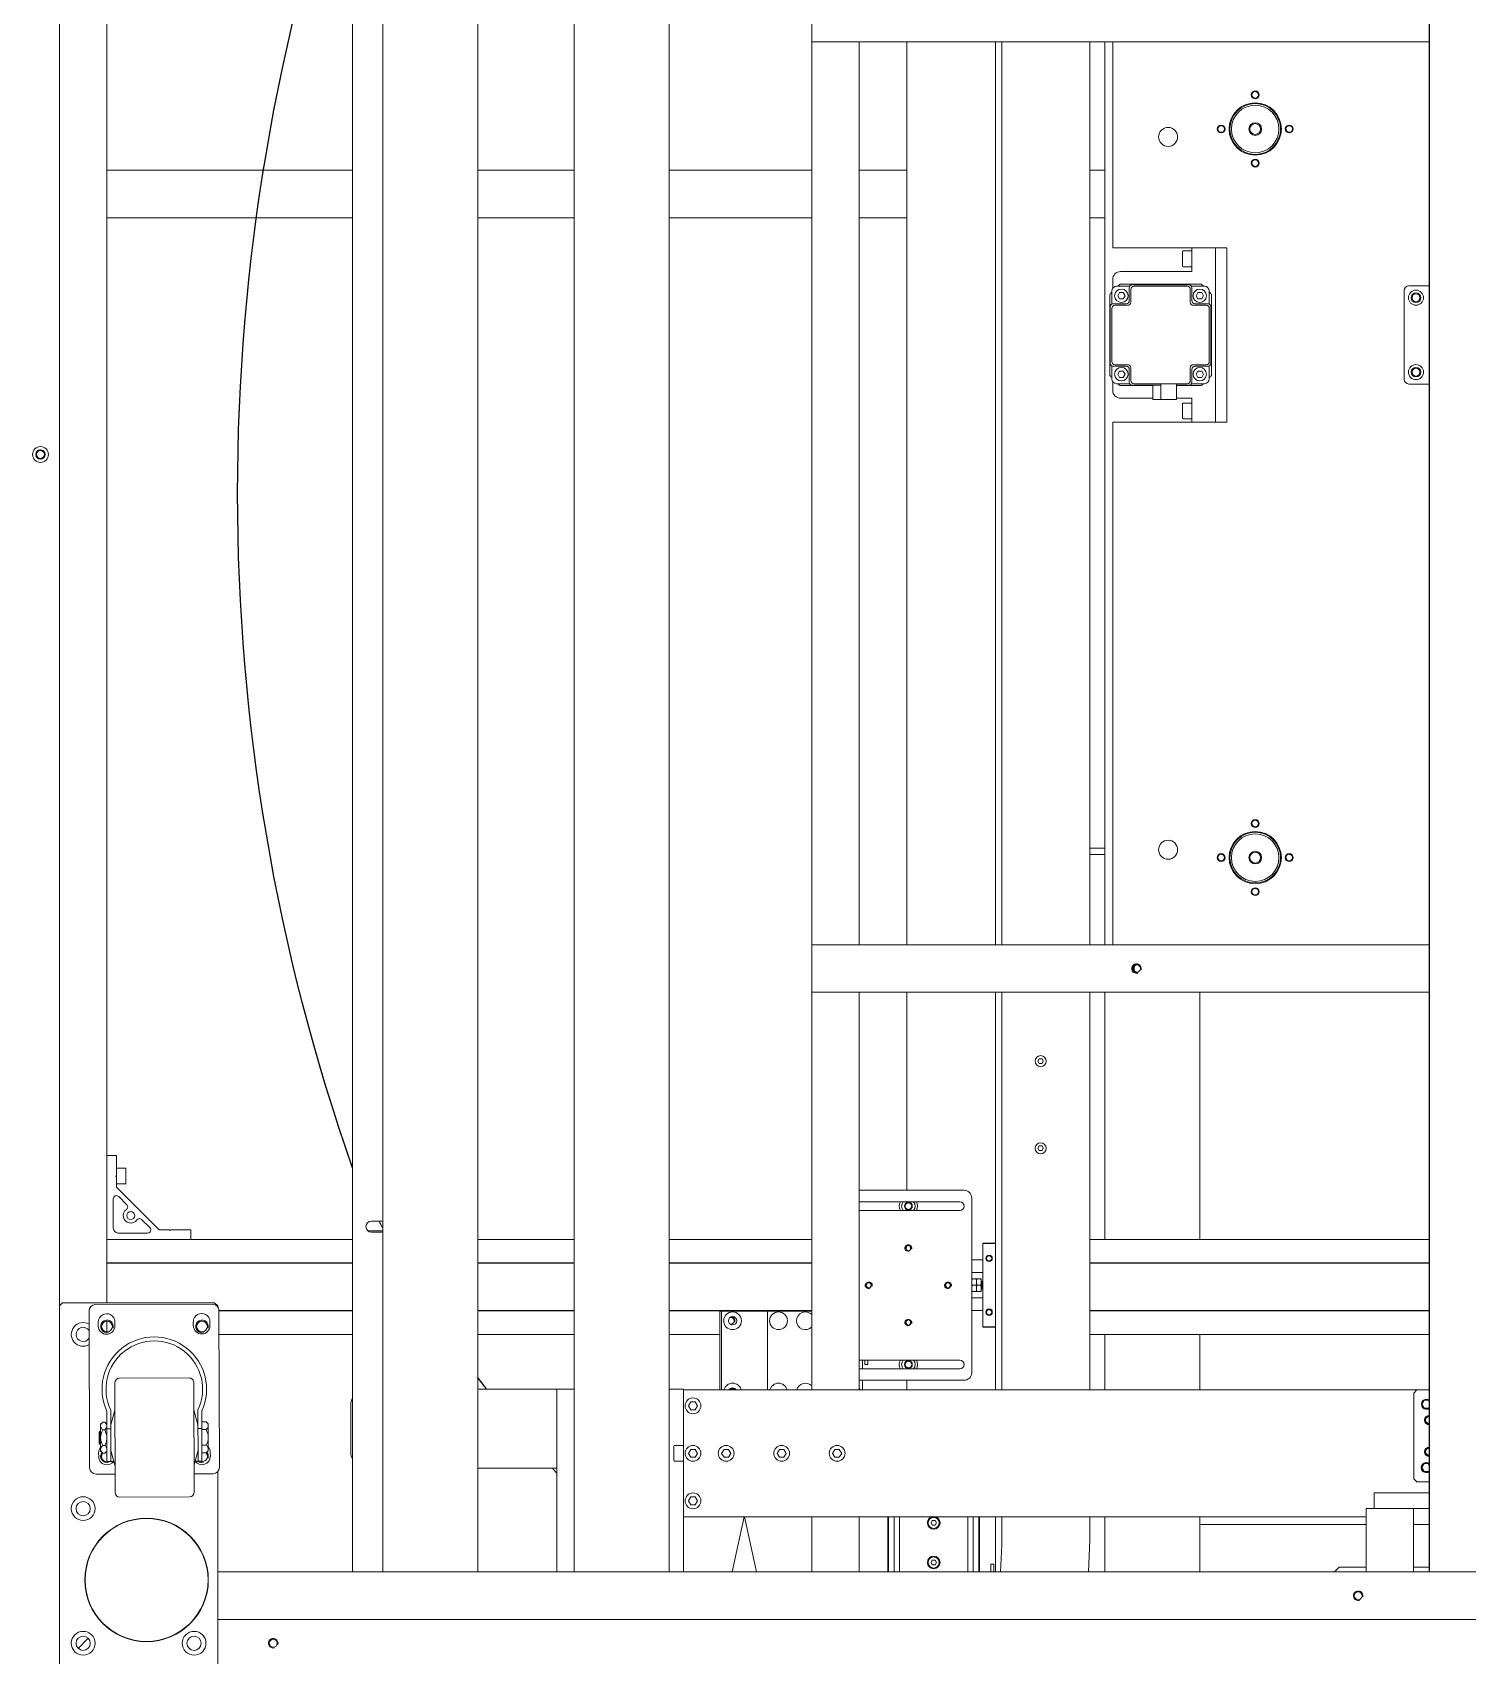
# Model space of a CAD drawing. Header units: millimetres. Extents: x -1052 to 3351, y 0 to 2015.
# Drawn here: x -228 to -214.6, y 1711.44 to 1726.64 of the extents above; entities that cross this region are included whole.
import ezdxf

# ---------------------------------------------------------------- set-up
doc = ezdxf.new("R2010")
doc.units = ezdxf.units.MM
for name, color, linetype, lineweight in [('60CB040C-500100SOLIDLINE！实线层', 7, 'Continuous', 18), ('_-J_NJSOLIDLINE！实线层', 7, 'Continuous', 18), ('_CCN182-38-30_BSOLIDLINE！实线层', 7, 'Continuous', 18), ('_CGL01-D75-001SOLIDLINE！实线层', 7, 'Continuous', 18), ('_CGL01-D75-002SOLIDLINE！实线层', 7, 'Continuous', 18), ('_CGL01-D75-003SOLIDLINE！实线层', 7, 'Continuous', 18), ('_SC-50X75__0___CSOLIDLINE！实线层', 7, 'Continuous', 18), ('_TN16-30_-_30_BSOLIDLINE！实线层', 7, 'Continuous', 18), ('_TN16-30_FPSOLIDLINE！实线层', 7, 'Continuous', 18), ('_TR16-2020_BSOLIDLINE！实线层', 7, 'Continuous', 18), ('AJCR-D78-M20-L100SOLIDLINE！实线层', 7, 'Continuous', 18), ('AM_CL', 7, 'Continuous', 15), ('DBJXZT-13SOLIDLINE！实线层', 7, 'Continuous', 18), ('DBJXZT-1SOLIDLINE！实线层', 7, 'Continuous', 18), ('DBJXZT-2SOLIDLINE！实线层', 7, 'Continuous', 18), ('DBJXZT-4SOLIDLINE！实线层', 7, 'Continuous', 18), ('DBJXZT-7SOLIDLINE！实线层', 7, 'Continuous', 18), ('DBJXZT-8SOLIDLINE！实线层', 7, 'Continuous', 18), ('DBJXZT-9SOLIDLINE！实线层', 7, 'Continuous', 18), ('DBJXZTSOLIDLINE！实线层', 7, 'Continuous', 18), ('GB_P_6_60X30_L_8SOLIDLINE！实线层', 7, 'Continuous', 18), ('HCJ_RECTANGULAR_TUSOLIDLINE！实线层', 7, 'Continuous', 18), ('HCJ_SQUARE_TUBE_66SOLIDLINE！实线层', 7, 'Continuous', 18), ('HCJ_SQUARE_TUBE_93SOLIDLINE！实线层', 7, 'Continuous', 18), ('HCJ_SQUARE_TUBE_94SOLIDLINE！实线层', 7, 'Continuous', 18), ('ISO4762-M4X10-8_8SOLIDLINE！实线层', 7, 'Continuous', 18), ('ISO4762-M4X25-8_8SOLIDLINE！实线层', 7, 'Continuous', 18), ('ISO4762-M5X14-8_8SOLIDLINE！实线层', 7, 'Continuous', 18), ('ISO4762-M5X20-12_9SOLIDLINE！实线层', 7, 'Continuous', 18), ('ISO4762-M5X8-8_8SOLIDLINE！实线层', 7, 'Continuous', 18), ('ISO4762-M6X10-8_8SOLIDLINE！实线层', 7, 'Continuous', 18), ('ISO4762-M6X12-8_8SOLIDLINE！实线层', 7, 'Continuous', 18), ('ISO4762-M6X20-8_8SOLIDLINE！实线层', 7, 'Continuous', 18), ('ISO4762-M6X25-8_8SOLIDLINE！实线层', 7, 'Continuous', 18), ('ISO4762-M6X30-8_8SOLIDLINE！实线层', 7, 'Continuous', 18), ('ISO4762-M6X35-8_8SOLIDLINE！实线层', 7, 'Continuous', 18), ('ISO7380-2-M5X14-8_SOLIDLINE！实线层', 7, 'Continuous', 18), ('LHFR20SOLIDLINE！实线层', 7, 'Continuous', 18), ('QZDB-1-1_MIRSOLIDLINE！实线层', 7, 'Continuous', 18), ('QZDB-3-1BSOLIDLINE！实线层', 7, 'Continuous', 18), ('QZDB-6-1ASOLIDLINE！实线层', 7, 'Continuous', 18), ('QZDBHC-1SOLIDLINE！实线层', 7, 'Continuous', 18), ('QZDBHC-2-1-ASOLIDLINE！实线层', 7, 'Continuous', 18), ('QZDBHC-2-2-ASOLIDLINE！实线层', 7, 'Continuous', 18), ('QZDBHC-2-3ASOLIDLINE！实线层', 7, 'Continuous', 18), ('QZDBHC-2-4-ASOLIDLINE！实线层', 7, 'Continuous', 18), ('QZDBHC-2-6SOLIDLINE！实线层', 7, 'Continuous', 18), ('QZDBHC-2-7-1SOLIDLINE！实线层', 7, 'Continuous', 18), ('QZDBHC-2-9-SSOLIDLINE！实线层', 7, 'Continuous', 18), ('QZDBHC-2-A-1SOLIDLINE！实线层', 7, 'Continuous', 18), ('QZDBHC_02-2SOLIDLINE！实线层', 7, 'Continuous', 18), ('QZDLD-9ASOLIDLINE！实线层', 7, 'Continuous', 18), ('QZDLD-9SOLIDLINE！实线层', 7, 'Continuous', 18), ('X60DZSOLIDLINE！实线层', 7, 'Continuous', 18), ('接近开关PR12-2DNSOLIDLINE！实线层', 7, 'Continuous', 18), ('角铝53-53SOLIDLINE！实线层', 7, 'Continuous', 18)]:
    doc.layers.add(name, color=color, linetype=linetype, lineweight=lineweight)
doc.layers.add('@ New Renovation', color=7, linetype='Continuous')

# ---------------------------------------------------------------- blocks, each defined once
blk = doc.blocks.new('*X870')
at = {"layer": '60CB040C-500100SOLIDLINE！实线层', "color": 7, "linetype": 'Continuous'}
for p, q in [((-3839.8, 438.5), (-3839.8, 446.8)), ((-3836.8, 449.8), (-3828.6, 449.8)), ((-3828.8, 440.8), (-3828.8, 448.8)), ((-3827.8, 447.8), (-3827.8, 439.8)), ((-3826.8, 450.8), (-3791.3, 450.8)), ((-3825.8, 449.8), (-3792.3, 449.8)), ((-3790.3, 439.8), (-3790.3, 447.8)), ((-3789.6, 449.8), (-3781.3, 449.8)), ((-3789.3, 448.8), (-3789.3, 440.8)), ((-3778.3, 446.8), (-3778.3, 438.5)), ((-3840.8, 401.3), (-3840.8, 436.8)), ((-3839.8, 402.3), (-3839.8, 435.8)), ((-3838.8, 438.8), (-3830.8, 438.8)), ((-3829.8, 437.8), (-3837.8, 437.8)), ((-3780.3, 437.8), (-3788.3, 437.8)), ((-3787.3, 438.8), (-3779.3, 438.8)), ((-3778.3, 435.8), (-3778.3, 402.3)), ((-3777.3, 436.8), (-3777.3, 419)), ((-3777.3, 424), (-3768.3, 424)), ((-3768.3, 409), (-3768.3, 424)), ((-3778.3, 419), (-3768.3, 419)), ((-3778.3, 409), (-3768.3, 409)), ((-3777.3, 409), (-3777.3, 401.3)), ((-3839.8, 391.3), (-3839.8, 399.6)), ((-3830.8, 399.3), (-3838.8, 399.3)), ((-3837.8, 400.3), (-3829.8, 400.3)), ((-3828.8, 389.3), (-3828.8, 397.3)), ((-3827.8, 398.3), (-3827.8, 390.3)), ((-3790.3, 390.3), (-3790.3, 398.3)), ((-3789.3, 397.3), (-3789.3, 389.3)), ((-3788.3, 400.3), (-3780.3, 400.3)), ((-3779.3, 399.3), (-3787.3, 399.3)), ((-3778.3, 399.6), (-3778.3, 391.3)), ((-3828.6, 388.3), (-3836.8, 388.3)), ((-3791.3, 387.3), (-3826.8, 387.3)), ((-3792.3, 388.3), (-3825.8, 388.3)), ((-3781.3, 388.3), (-3789.6, 388.3))]:
    blk.add_line(p, q, dxfattribs=at)
for centre, radius, start, end in [((-3836.8, 446.8), 3, 90, 180), ((-3826.8, 448.8), 2, 90, 180), ((-3825.8, 447.8), 2, 90, 180), ((-3792.3, 447.8), 2, 0, 90), ((-3791.3, 448.8), 2, 0, 90), ((-3781.3, 446.8), 3, 0, 90), ((-3838.8, 436.8), 2, 90, 180), ((-3837.8, 435.8), 2, 90, 180), ((-3830.8, 440.8), 2, 270, 0), ((-3829.8, 439.8), 2, 270, 0), ((-3788.3, 439.8), 2, 180, 270), ((-3787.3, 440.8), 2, 180, 270), ((-3780.3, 435.8), 2, 0, 90), ((-3779.3, 436.8), 2, 0, 90), ((-3838.8, 401.3), 2, 180, 270), ((-3837.8, 402.3), 2, 180, 270), ((-3780.3, 402.3), 2, 270, 0), ((-3779.3, 401.3), 2, 270, 0), ((-3836.8, 391.3), 3, 180, 270), ((-3830.8, 397.3), 2, 0, 90), ((-3829.8, 398.3), 2, 0, 90), ((-3788.3, 398.3), 2, 90, 180), ((-3787.3, 397.3), 2, 90, 180), ((-3781.3, 391.3), 3, 270, 0), ((-3826.8, 389.3), 2, 180, 270), ((-3825.8, 390.3), 2, 180, 270), ((-3792.3, 390.3), 2, 270, 0), ((-3791.3, 389.3), 2, 270, 0)]:
    blk.add_arc(centre, radius, start, end, dxfattribs=at)
at = {"layer": '@ New Renovation', "color": 0, "linetype": 'Continuous'}
for p, q in [((-3223.1, 929.3), (-3223.1, 1084.3)), ((-3193.1, 1013.6), (-3193.1, 929.3)), ((-3223.1, 789.3), (-3223.1, 850.2)), ((-3193.1, 850.2), (-3193.1, 789.3)), ((-3223.1, 639.3), (-3223.1, 729.3)), ((-3193.1, 729.3), (-3193.1, 639.3)), ((-3223.1, 249.3), (-3223.1, 463.8)), ((-3193.1, 463.8), (-3193.1, 249.3)), ((-3028.1, 249.3), (-5023.1, 249.3)), ((-3096.5, 249.8), (-3096.5, 252.7)), ((-3095.6, 249.3), (-3096.5, 249.8))]:
    blk.add_line(p, q, dxfattribs=at)
for centre in [(-3209.1, 603.3), (-3232.6, 578.3), (-3185.6, 578.3), (-3209.1, 553.3)]:
    blk.add_circle(centre, 1.65, dxfattribs=at)
for centre, radius, start, end in [((-3709.1, -283.6), 1285.4, 70.6567, 109.3433), ((-3609.1, 234.3), 767.6, 52.6648, 53.3745), ((-3209.1, 603.3), 2, 345, 285), ((-3232.6, 578.3), 2, 345, 285), ((-3185.6, 578.3), 2, 345, 285), ((-3209.1, 553.3), 2, 345, 285), ((-3124, 249.2), 3, 0.9552, 179.0448), ((-3124, 249.2), 2.5, 1.1598, 178.8402), ((-3104, 249.2), 3, 0.9552, 179.0448), ((-3104, 249.2), 2.5, 1.1598, 178.8402), ((-3094, 251.2), 3.2, 322.3622, 217.6378)]:
    blk.add_arc(centre, radius, start, end, dxfattribs=at)
at = {"layer": '_-J_NJSOLIDLINE！实线层', "color": 7, "linetype": 'Continuous'}
for p, q in [((-3159.1, 605.7), (-3161.8, 605.7)), ((-3159.1, 603.8), (-3161.8, 603.8)), ((-3159.1, 603.8), (-3159.1, 605.7))]:
    blk.add_line(p, q, dxfattribs=at)
at = {"layer": '_CCN182-38-30_BSOLIDLINE！实线层', "color": 7, "linetype": 'Continuous'}
blk.add_line((-3243.5, 910.2), (-3243.5, 919.6), dxfattribs=at)
at = {"layer": '_CGL01-D75-001SOLIDLINE！实线层', "color": 7, "linetype": 'Continuous'}
for p, q in [((-3078.4, 1079.2), (-3147.4, 1079.4)), ((-3120.9, 1081.9), (-3130.3, 1079.4)), ((-3104.9, 1081.8), (-3095.6, 1079.3)), ((-3150.4, 1076.4), (-3150.6, 1032.4)), ((-3075.4, 1076.2), (-3075.6, 1032.2)), ((-3147.6, 1029.4), (-3078.6, 1029.2)), ((-3121.1, 1026.9), (-3130.4, 1029.4)), ((-3105.1, 1026.8), (-3095.7, 1029.3))]:
    blk.add_line(p, q, dxfattribs=at)
for centre, start, end in [((-3147.4, 1076.4), 89.8342, 179.8342), ((-3078.4, 1076.2), 359.8342, 89.8342), ((-3147.6, 1032.4), 179.8342, 269.8342), ((-3078.6, 1032.2), 269.8342, 359.8342)]:
    blk.add_arc(centre, 3, start, end, dxfattribs=at)
at = {"layer": '_CGL01-D75-002SOLIDLINE！实线层', "color": 7, "linetype": 'Continuous'}
for p, q in [((-3197.1, 1017.6), (-3196.9, 1091.6)), ((-3192.9, 1095.6), (-3093.9, 1095.3)), ((-3185.9, 1089.8), (-3183.4, 1089.8)), ((-3103.4, 1089.6), (-3100.9, 1089.5)), ((-3089.9, 1091.3), (-3089.9, 1079.3)), ((-3183.4, 1079.3), (-3185.9, 1079.3)), ((-3186.1, 1029.8), (-3183.6, 1029.8)), ((-3090.1, 1029.3), (-3090.1, 1017.3)), ((-3183.6, 1019.3), (-3186.1, 1019.3)), ((-3101.1, 1019), (-3103.6, 1019.1)), ((-3094.1, 1013.3), (-3193.1, 1013.6))]:
    blk.add_line(p, q, dxfattribs=at)
for centre, radius, start, end in [((-3192.9, 1091.6), 4, 89.8342, 179.8342), ((-3185.9, 1084.5), 5.25, 89.8342, 269.8342), ((-3183.4, 1084.5), 5.25, 269.8342, 89.8342), ((-3103.4, 1084.3), 5.25, 89.8342, 130.1116), ((-3100.9, 1084.3), 5.25, 304.7563, 89.8342), ((-3093.9, 1091.3), 4, 359.8342, 89.8342), ((-3186.1, 1024.5), 5.25, 89.8342, 269.8342), ((-3183.6, 1024.5), 5.25, 269.8342, 89.8342), ((-3101.1, 1024.3), 5.25, 269.8342, 54.912), ((-3193.1, 1017.6), 4, 179.8342, 269.8342), ((-3103.6, 1024.3), 5.25, 229.5567, 269.8342), ((-3094.1, 1017.3), 4, 269.8342, 359.8342)]:
    blk.add_arc(centre, radius, start, end, dxfattribs=at)
at = {"layer": '_CGL01-D75-003SOLIDLINE！实线层', "color": 7, "linetype": 'Continuous'}
for p, q in [((-3116.4, 1089.3), (-3116.9, 1088.8)), ((-3116.9, 1088.8), (-3116.9, 1088.3)), ((-3108.9, 1088.8), (-3116.9, 1088.8)), ((-3109.4, 1089.3), (-3116.4, 1089.3)), ((-3109.4, 1089.3), (-3108.9, 1088.8)), ((-3108.9, 1088.8), (-3108.9, 1088.3)), ((-3097.9, 1081.8), (-3130.2, 1081.9)), ((-3097.9, 1084.3), (-3129.7, 1084.4)), ((-3121.4, 1088.4), (-3122.7, 1087)), ((-3122.7, 1087), (-3122.7, 1085.7)), ((-3121.4, 1084.4), (-3122.7, 1085.7)), ((-3104.4, 1088.3), (-3121.4, 1088.4)), ((-3118.5, 1084.3), (-3118.5, 1081.8)), ((-3117.8, 1087), (-3117.8, 1085.7)), ((-3108, 1087), (-3108, 1085.6)), ((-3104.4, 1088.3), (-3103.1, 1087)), ((-3104.4, 1084.3), (-3103.1, 1085.6)), ((-3103.1, 1087), (-3103.1, 1085.6)), ((-3097.9, 1079.9), (-3097.9, 1084.3)), ((-3098.1, 1024.3), (-3098.1, 1028.7)), ((-3098.1, 1026.8), (-3130.4, 1026.9)), ((-3098.1, 1024.3), (-3129.8, 1024.4)), ((-3122.9, 1021.7), (-3122.9, 1024.4)), ((-3121.6, 1020.4), (-3122.9, 1021.7)), ((-3121.6, 1020.4), (-3104.6, 1020.3)), ((-3118.7, 1026.8), (-3118.7, 1024.3)), ((-3118, 1021.7), (-3118, 1024.3)), ((-3108.2, 1021.6), (-3108.2, 1024.3)), ((-3104.6, 1020.3), (-3103.3, 1021.6)), ((-3103.3, 1021.6), (-3103.3, 1024.3))]:
    blk.add_line(p, q, dxfattribs=at)
for radius, start, end in [(33, 65.2142, 294.4541), (30.5, 64.2086, 295.4598)]:
    blk.add_arc((-3143.5, 1054.4), radius, start, end, dxfattribs=at)
for points, knots in [([(-3120.3, 1088.4), (-3120.5, 1088.4), (-3121.4, 1088.2), (-3122.2, 1087.6), (-3122.7, 1087)], [0, 0, 0, 0, 0.650045, 2.850755, 2.850755, 2.850755, 2.850755]), ([(-3122.7, 1085.7), (-3122.6, 1085.6), (-3122.2, 1085.1), (-3121.7, 1084.8), (-3121.3, 1084.6)], [0, 0, 0, 0, 0.477747, 1.797575, 1.797575, 1.797575, 1.797575]), ([(-3117.8, 1087), (-3118, 1087.2), (-3118.7, 1087.8), (-3119.6, 1088.3), (-3120.3, 1088.4)], [0, 0, 0, 0, 0.795219, 2.844235, 2.844235, 2.844235, 2.844235]), ([(-3120.3, 1084.4), (-3120.1, 1084.4), (-3119.1, 1084.5), (-3118.3, 1085.1), (-3117.8, 1085.7)], [0, 0, 0, 0, 0.650045, 2.850755, 2.850755, 2.850755, 2.850755]), ([(-3105.5, 1088.3), (-3105.7, 1088.3), (-3106.7, 1088.2), (-3107.5, 1087.5), (-3108, 1087)], [0, 0, 0, 0, 0.650045, 2.850755, 2.850755, 2.850755, 2.850755]), ([(-3108, 1085.6), (-3107.8, 1085.4), (-3107.1, 1084.8), (-3106.2, 1084.3), (-3105.5, 1084.3)], [0, 0, 0, 0, 0.795219, 2.844235, 2.844235, 2.844235, 2.844235]), ([(-3105.5, 1084.3), (-3105.3, 1084.3), (-3104.4, 1084.5), (-3103.6, 1085.1), (-3103.1, 1085.6)], [0, 0, 0, 0, 0.650045, 2.850755, 2.850755, 2.850755, 2.850755]), ([(-3103.1, 1087), (-3103.2, 1087.1), (-3103.6, 1087.5), (-3104.1, 1087.9), (-3104.5, 1088.1)], [0, 0, 0, 0, 0.477747, 1.797575, 1.797575, 1.797575, 1.797575]), ([(-3122.9, 1021.7), (-3122.8, 1021.6), (-3122.4, 1021.1), (-3121.9, 1020.8), (-3121.5, 1020.6)], [0, 0, 0, 0, 0.477747, 1.797575, 1.797575, 1.797575, 1.797575]), ([(-3120.5, 1020.4), (-3120.2, 1020.4), (-3119.3, 1020.5), (-3118.5, 1021.1), (-3118, 1021.7)], [0, 0, 0, 0, 0.650045, 2.850755, 2.850755, 2.850755, 2.850755]), ([(-3108.2, 1021.6), (-3108, 1021.4), (-3107.3, 1020.8), (-3106.4, 1020.3), (-3105.7, 1020.3)], [0, 0, 0, 0, 0.795219, 2.844235, 2.844235, 2.844235, 2.844235]), ([(-3105.7, 1020.3), (-3105.5, 1020.3), (-3104.6, 1020.5), (-3103.8, 1021.1), (-3103.3, 1021.6)], [0, 0, 0, 0, 0.650045, 2.850755, 2.850755, 2.850755, 2.850755])]:
    blk.add_open_spline(points, degree=3, knots=knots, dxfattribs=at)
for points in [[(-3121.3, 1084.6), (-3121, 1084.4), (-3120.6, 1084.4), (-3120.3, 1084.4)], [(-3112.9, 1088.3), (-3114.6, 1088.3), (-3116.3, 1087.8), (-3117.8, 1087)], [(-3117.8, 1085.7), (-3116.3, 1084.9), (-3114.6, 1084.3), (-3112.9, 1084.3)], [(-3108, 1087), (-3109.5, 1087.8), (-3111.2, 1088.3), (-3112.9, 1088.3)], [(-3112.9, 1084.3), (-3112.3, 1084.3), (-3111.7, 1084.4), (-3111.1, 1084.5)], [(-3111.1, 1084.5), (-3110, 1084.7), (-3109, 1085.1), (-3108, 1085.6)], [(-3104.5, 1088.1), (-3104.8, 1088.2), (-3105.2, 1088.3), (-3105.5, 1088.3)], [(-3121.5, 1020.6), (-3121.2, 1020.4), (-3120.8, 1020.4), (-3120.5, 1020.4)], [(-3118, 1021.7), (-3116.5, 1020.9), (-3114.8, 1020.3), (-3113.1, 1020.3)], [(-3113.1, 1020.3), (-3111.4, 1020.3), (-3109.7, 1020.9), (-3108.2, 1021.6)]]:
    blk.add_open_spline(points, degree=3, dxfattribs=at)
at = {"layer": '_SC-50X75__0___CSOLIDLINE！实线层', "color": 7, "linetype": 'Continuous'}
for p, q in [((-3840.1, 262.3), (-3840.1, 249.3)), ((-3781.1, 265.3), (-3837.1, 265.3)), ((-3778.1, 249.3), (-3778.1, 262.3))]:
    blk.add_line(p, q, dxfattribs=at)
for centre, radius in [((-3832.6, 257.8), 4.75), ((-3832.6, 257.8), 3), ((-3832.6, 257.8), 2.46), ((-3785.6, 257.8), 4.75), ((-3785.6, 257.8), 3), ((-3785.6, 257.8), 2.46)]:
    blk.add_circle(centre, radius, dxfattribs=at)
for centre, start, end in [((-3837.1, 262.3), 90, 180), ((-3781.1, 262.3), 0, 90)]:
    blk.add_arc(centre, 3, start, end, dxfattribs=at)
at = {"layer": '_TN16-30_-_30_BSOLIDLINE！实线层', "color": 7, "linetype": 'Continuous'}
for p, q in [((-3213.1, 532.3), (-3213.1, 538.3)), ((-3213.1, 535.3), (-3205.1, 535.3)), ((-3209.1, 537.9), (-3209.1, 535.7)), ((-3209.1, 534.9), (-3209.1, 532.7)), ((-3205.1, 538.3), (-3205.1, 532.3)), ((-3213.1, 532.3), (-3205.1, 532.3)), ((-3211.6, 532.3), (-3211.6, 531.8)), ((-3211.1, 531.3), (-3211.6, 531.8)), ((-3211.6, 531.8), (-3206.6, 531.8)), ((-3207.1, 531.3), (-3206.6, 531.8)), ((-3206.6, 532.3), (-3206.6, 531.8))]:
    blk.add_line(p, q, dxfattribs=at)
for points in [[(-3211.1, 538.3), (-3211.8, 538.3), (-3212.4, 538.2), (-3213.1, 537.9)], [(-3213.1, 535.7), (-3212.4, 535.4), (-3211.8, 535.3), (-3211.1, 535.3)], [(-3211.1, 535.3), (-3211.8, 535.3), (-3212.4, 535.2), (-3213.1, 534.9)], [(-3209.1, 537.9), (-3209.7, 538.2), (-3210.4, 538.3), (-3211.1, 538.3)], [(-3211.1, 535.3), (-3210.4, 535.3), (-3209.7, 535.4), (-3209.1, 535.7)], [(-3209.1, 534.9), (-3209.7, 535.2), (-3210.4, 535.3), (-3211.1, 535.3)], [(-3207.1, 538.3), (-3207.8, 538.3), (-3208.4, 538.2), (-3209.1, 537.9)], [(-3209.1, 535.7), (-3208.4, 535.4), (-3207.8, 535.3), (-3207.1, 535.3)], [(-3207.1, 535.3), (-3207.8, 535.3), (-3208.4, 535.2), (-3209.1, 534.9)], [(-3205.1, 537.9), (-3205.7, 538.2), (-3206.4, 538.3), (-3207.1, 538.3)], [(-3207.1, 535.3), (-3206.4, 535.3), (-3205.7, 535.4), (-3205.1, 535.7)], [(-3205.1, 534.9), (-3205.7, 535.2), (-3206.4, 535.3), (-3207.1, 535.3)], [(-3213.1, 532.7), (-3212.4, 532.4), (-3211.8, 532.3), (-3211.1, 532.3)], [(-3211.1, 532.3), (-3210.4, 532.3), (-3209.7, 532.4), (-3209.1, 532.7)], [(-3209.1, 532.7), (-3208.4, 532.4), (-3207.8, 532.3), (-3207.1, 532.3)], [(-3207.1, 532.3), (-3206.4, 532.3), (-3205.7, 532.4), (-3205.1, 532.7)]]:
    blk.add_open_spline(points, degree=3, dxfattribs=at)
at = {"layer": '_TN16-30_FPSOLIDLINE！实线层', "color": 7, "linetype": 'Continuous'}
for p, q in [((-3225.1, 538.3), (-3225.1, 531.3)), ((-3217.1, 538.3), (-3217.1, 531.3)), ((-3201.1, 538.3), (-3201.1, 531.3)), ((-3193.1, 538.3), (-3193.1, 531.3)), ((-3235.6, 523.3), (-3235.6, 531.3)), ((-3182.6, 531.3), (-3235.6, 531.3)), ((-3235.4, 523.3), (-3235.4, 531.3)), ((-3182.8, 523.3), (-3182.8, 531.3)), ((-3182.6, 523.3), (-3182.6, 531.3)), ((-3235.4, 523.3), (-3182.8, 523.3))]:
    blk.add_line(p, q, dxfattribs=at)
for centre, radius in [((-3226.1, 527.3), 2), ((-3226.1, 527.3), 1.62), ((-3192.1, 527.3), 2), ((-3192.1, 527.3), 1.62)]:
    blk.add_circle(centre, radius, dxfattribs=at)
at = {"layer": '_TR16-2020_BSOLIDLINE！实线层', "color": 7, "linetype": 'Continuous'}
for p, q in [((-3028.1, 591.3), (-3063, 591.3)), ((-3028.1, 590.8), (-3063, 590.8)), ((-3028.1, 587.2), (-3063, 587.2)), ((-3063, 583.8), (-3028.1, 583.8)), ((-3028.1, 540.7), (-3063, 540.7)), ((-3063, 537.3), (-3028.1, 537.3)), ((-3028.1, 533.8), (-3063, 533.8)), ((-3028.1, 533.3), (-3063, 533.3))]:
    blk.add_line(p, q, dxfattribs=at)
blk.add_circle((-3034.1, 562.3), 4, dxfattribs=at)
blk.add_arc((-3059.1, 562.3), 4, 192.5788, 167.4978, dxfattribs=at)
at = {"layer": 'AJCR-D78-M20-L100SOLIDLINE！实线层', "color": 7, "linetype": 'Continuous'}
for radius in [39, 38.8]:
    blk.add_circle((-3023.1, 1059.3), radius, dxfattribs=at)
at = {"layer": 'DBJXZT-13SOLIDLINE！实线层', "color": 7, "linetype": 'Continuous'}
for p, q in [((-3033.1, 526.3), (-3033.1, 524.3)), ((-3028.1, 526.3), (-3033.1, 526.3)), ((-3033.1, 524.3), (-3028.1, 524.3))]:
    blk.add_line(p, q, dxfattribs=at)
at = {"layer": 'DBJXZT-1SOLIDLINE！实线层', "color": 7, "linetype": 'Continuous'}
for p, q in [((-3864.1, 449.3), (-3994.1, 449.3)), ((-3864.1, 449.3), (-3864.1, 377.3)), ((-3424.1, 449.3), (-3754.1, 449.3)), ((-3754.1, 449.3), (-3754.1, 377.3)), ((-3864.1, 377.3), (-3754.1, 377.3))]:
    blk.add_line(p, q, dxfattribs=at)
for centre, radius in [((-3934.1, 414.3), 6), ((-3484.1, 414.3), 6), ((-3939.1, 359.3), 16.5), ((-3479.1, 359.3), 16.5)]:
    blk.add_circle(centre, radius, dxfattribs=at)
at = {"layer": 'DBJXZT-2SOLIDLINE！实线层', "color": 7, "linetype": 'Continuous'}
blk.add_line((-3864.1, 384.3), (-3754.1, 384.3), dxfattribs=at)
at = {"layer": 'DBJXZT-4SOLIDLINE！实线层', "color": 7, "linetype": 'Continuous'}
for centre in [(-3939.1, 359.3), (-3479.1, 359.3)]:
    blk.add_circle(centre, 3.4, dxfattribs=at)
at = {"layer": 'DBJXZT-7SOLIDLINE！实线层', "color": 7, "linetype": 'Continuous'}
for centre, radius in [((-3939.1, 359.3), 15), ((-3479.1, 359.3), 15), ((-3939.1, 359.3), 4), ((-3479.1, 359.3), 4)]:
    blk.add_circle(centre, radius, dxfattribs=at)
at = {"layer": 'DBJXZT-8SOLIDLINE！实线层', "color": 7, "linetype": 'Continuous'}
for p, q in [((-3269.1, 543.3), (-3269.1, 609.3)), ((-3261.8, 545.8), (-3261.8, 609.3)), ((-3256.3, 609.3), (-3256.3, 545.8)), ((-3161.8, 545.8), (-3161.8, 609.3)), ((-3156.3, 609.3), (-3156.3, 545.8)), ((-3149.1, 609.3), (-3149.1, 543.3)), ((-3154.1, 538.3), (-3264.1, 538.3))]:
    blk.add_line(p, q, dxfattribs=at)
for centre, radius, start, end in [((-3259.1, 545.8), 2.75, 180, 0), ((-3159.1, 545.8), 2.75, 180, 0), ((-3264.1, 543.3), 5, 180, 270), ((-3154.1, 543.3), 5, 270, 0)]:
    blk.add_arc(centre, radius, start, end, dxfattribs=at)
at = {"layer": 'DBJXZT-9SOLIDLINE！实线层', "color": 7, "linetype": 'Continuous'}
for p, q in [((-3849.1, 444.3), (-3849.1, 399.3)), ((-3838.5, 449.3), (-3844.1, 449.3)), ((-3774.1, 449.3), (-3779.7, 449.3)), ((-3769.1, 444.3), (-3769.1, 424)), ((-3769.1, 409), (-3769.1, 399.3)), ((-3864.1, 399.3), (-3849.1, 399.3)), ((-3754.1, 399.3), (-3769.1, 399.3)), ((-3864.1, 384.3), (-3754.1, 384.3))]:
    blk.add_line(p, q, dxfattribs=at)
for centre, start, end in [((-3844.1, 444.3), 90, 180), ((-3774.1, 444.3), 0, 90)]:
    blk.add_arc(centre, 5, start, end, dxfattribs=at)
at = {"layer": 'DBJXZTSOLIDLINE！实线层', "color": 5, "linetype": 'Continuous'}
for start, end in [(61.7324, 62.0694), (47.5173, 47.8069)]:
    blk.add_arc((-3609.1, 234.3), 767.6, start, end, dxfattribs=at)
at = {"layer": 'GB_P_6_60X30_L_8SOLIDLINE！实线层', "color": 7, "linetype": 'Continuous'}
for p, q in [((-3238.1, 929.3), (-3238.1, 1084.3)), ((-3178.1, 929.3), (-3178.1, 1013.5)), ((-3238.1, 789.3), (-3238.1, 850.2)), ((-3178.1, 789.3), (-3178.1, 850.2)), ((-3238.1, 639.3), (-3238.1, 729.3)), ((-3178.1, 697.3), (-3178.1, 729.3)), ((-3238.1, 249.3), (-3238.1, 463.8)), ((-3178.1, 249.3), (-3178.1, 463.8))]:
    blk.add_line(p, q, dxfattribs=at)
at = {"layer": 'HCJ_RECTANGULAR_TUSOLIDLINE！实线层', "color": 7, "linetype": 'Continuous'}
for p, q in [((-5185.1, 1114.3), (-3196.1, 1114.3)), ((-2979.9, 1102.5), (-2986.3, 1096.1)), ((-2979.9, 1102.5), (-2986.3, 1096.1)), ((-5053.1, 1084.3), (-3198.1, 1084.3)), ((-3186.5, 1084.3), (-3179.7, 1084.3)), ((-3097.9, 1084.3), (-3097.7, 1084.3)), ((-3028.1, 1014.3), (-3028.1, 910.2)), ((-2998.1, 1014.3), (-2998.1, -545.7)), ((-5023.1, 910.2), (-3028.1, 910.2)), ((-3028.1, 850.2), (-3028.1, 910.2)), ((-5023.1, 850.2), (-3028.1, 850.2)), ((-3028.1, 850.2), (-3028.1, 289.3)), ((-5023.1, 789.3), (-3028.1, 789.3)), ((-5023.1, 729.3), (-3028.1, 729.3)), ((-3994.1, 639.3), (-3424.1, 639.3)), ((-3394.1, 639.3), (-3143, 639.3)), ((-3063, 639.3), (-3028.1, 639.3)), ((-3994.1, 609.3), (-3424.1, 609.3)), ((-3394.1, 609.3), (-3143, 609.3)), ((-3063, 609.3), (-3028.1, 609.3)), ((-3994.1, 454.3), (-3913.1, 454.3)), ((-3883.1, 454.3), (-3424.1, 454.3)), ((-3394.1, 454.3), (-3238.1, 454.3)), ((-3178.1, 454.3), (-3143, 454.3)), ((-3063, 454.3), (-3028.1, 454.3)), ((-3394.1, 394.3), (-3238.1, 394.3)), ((-3178.1, 394.3), (-3143, 394.3)), ((-3063, 394.3), (-3058.1, 394.3)), ((-3058.1, 394.3), (-3058.1, 289.3)), ((-3028.1, 394.3), (-3058.1, 394.3)), ((-3028.1, 259.3), (-3028.1, 249.3))]:
    blk.add_line(p, q, dxfattribs=at)
for centre in [(-2983.1, 979.3), (-3013.1, 294.3)]:
    blk.add_circle(centre, 2.5, dxfattribs=at)
at = {"layer": 'HCJ_RECTANGULAR_TUSOLIDLINE！实线层', "color": 3, "linetype": 'Continuous'}
for centre in [(-2983.1, 979.3), (-3013.1, 294.3)]:
    blk.add_arc(centre, 3, 345, 285, dxfattribs=at)
at = {"layer": 'HCJ_SQUARE_TUBE_66SOLIDLINE！实线层', "color": 7, "linetype": 'Continuous'}
for p, q in [((-3913.1, 1084.3), (-3913.1, 929.3)), ((-3883.1, 1084.3), (-3883.1, 929.3)), ((-3913.1, 850.2), (-3913.1, 789.3)), ((-3883.1, 850.2), (-3883.1, 789.3)), ((-3913.1, 729.3), (-3913.1, 639.3)), ((-3883.1, 729.3), (-3883.1, 639.3)), ((-3913.1, 609.3), (-3913.1, 579.3)), ((-3883.1, 609.3), (-3883.1, 579.3)), ((-3913.1, 463.8), (-3913.1, 454.3)), ((-3883.1, 463.8), (-3883.1, 454.3)), ((-3883.1, 454.3), (-3913.1, 454.3))]:
    blk.add_line(p, q, dxfattribs=at)
at = {"layer": 'HCJ_SQUARE_TUBE_93SOLIDLINE！实线层', "color": 7, "linetype": 'Continuous'}
blk.add_line((-3028.1, 219.3), (-3028.1, 249.3), dxfattribs=at)
at = {"layer": 'HCJ_SQUARE_TUBE_94SOLIDLINE！实线层', "color": 7, "linetype": 'Continuous'}
for p, q in [((-3994.1, 639.3), (-4024.1, 639.3)), ((-3994.1, 249.3), (-3994.1, 639.3)), ((-3424.1, 249.3), (-3424.1, 639.3)), ((-3394.1, 639.3), (-3424.1, 639.3)), ((-3394.1, 249.3), (-3394.1, 639.3))]:
    blk.add_line(p, q, dxfattribs=at)
blk.add_circle((-3409.1, 434.3), 2.5, dxfattribs=at)
at = {"layer": 'HCJ_SQUARE_TUBE_94SOLIDLINE！实线层', "color": 3, "linetype": 'Continuous'}
blk.add_arc((-3409.1, 434.3), 3, 345, 285, dxfattribs=at)
at = {"layer": 'ISO4762-M4X10-8_8SOLIDLINE！实线层', "color": 7, "linetype": 'Continuous'}
for p, q in [((-3352.1, 495.7), (-3350.6, 496.5)), ((-3352.1, 493.9), (-3352.1, 495.7)), ((-3350.6, 493.1), (-3352.1, 493.9)), ((-3350.6, 496.5), (-3349.1, 495.7)), ((-3349.1, 493.9), (-3350.6, 493.1)), ((-3349.1, 495.7), (-3349.1, 493.9)), ((-3297.1, 495.7), (-3295.6, 496.5)), ((-3297.1, 493.9), (-3297.1, 495.7)), ((-3295.6, 493.1), (-3297.1, 493.9)), ((-3295.6, 496.5), (-3294.1, 495.7)), ((-3294.1, 493.9), (-3295.6, 493.1)), ((-3294.1, 495.7), (-3294.1, 493.9))]:
    blk.add_line(p, q, dxfattribs=at)
for centre in [(-3350.6, 494.8), (-3295.6, 494.8)]:
    blk.add_circle(centre, 3.5, dxfattribs=at)
at = {"layer": 'ISO4762-M4X25-8_8SOLIDLINE！实线层', "color": 7, "linetype": 'Continuous'}
for p, q in [((-3060.6, 563.2), (-3059.1, 564)), ((-3060.6, 561.4), (-3060.6, 563.2)), ((-3059.1, 560.6), (-3060.6, 561.4)), ((-3059.1, 564), (-3057.6, 563.2)), ((-3057.6, 561.4), (-3059.1, 560.6)), ((-3057.6, 563.2), (-3057.6, 561.4)), ((-3035.6, 563.2), (-3034.1, 564)), ((-3035.6, 561.4), (-3035.6, 563.2)), ((-3034.1, 560.6), (-3035.6, 561.4)), ((-3034.1, 564), (-3032.6, 563.2)), ((-3032.6, 561.4), (-3034.1, 560.6)), ((-3032.6, 563.2), (-3032.6, 561.4))]:
    blk.add_line(p, q, dxfattribs=at)
for centre in [(-3059.1, 562.3), (-3034.1, 562.3)]:
    blk.add_circle(centre, 3.5, dxfattribs=at)
at = {"layer": 'ISO4762-M5X14-8_8SOLIDLINE！实线层', "color": 7, "linetype": 'Continuous'}
for p, q in [((-3835.8, 444.9), (-3833.8, 446.1)), ((-3835.8, 442.6), (-3835.8, 444.9)), ((-3833.8, 441.5), (-3835.8, 442.6)), ((-3833.8, 446.1), (-3831.8, 444.9)), ((-3831.8, 442.6), (-3833.8, 441.5)), ((-3831.8, 444.9), (-3831.8, 442.6)), ((-3786.3, 444.9), (-3784.3, 446.1)), ((-3786.3, 442.6), (-3786.3, 444.9)), ((-3784.3, 441.5), (-3786.3, 442.6)), ((-3784.3, 446.1), (-3782.3, 444.9)), ((-3782.3, 442.6), (-3784.3, 441.5)), ((-3782.3, 444.9), (-3782.3, 442.6)), ((-3835.8, 395.5), (-3833.8, 396.6)), ((-3835.8, 393.1), (-3835.8, 395.5)), ((-3833.8, 392), (-3835.8, 393.1)), ((-3833.8, 396.6), (-3831.8, 395.5)), ((-3831.8, 393.1), (-3833.8, 392)), ((-3831.8, 395.5), (-3831.8, 393.1)), ((-3786.3, 395.5), (-3784.3, 396.6)), ((-3786.3, 393.1), (-3786.3, 395.5)), ((-3784.3, 392), (-3786.3, 393.1)), ((-3784.3, 396.6), (-3782.3, 395.5)), ((-3782.3, 393.1), (-3784.3, 392)), ((-3782.3, 395.5), (-3782.3, 393.1))]:
    blk.add_line(p, q, dxfattribs=at)
for centre in [(-3833.8, 443.8), (-3784.3, 443.8), (-3833.8, 394.3), (-3784.3, 394.3)]:
    blk.add_circle(centre, 4.25, dxfattribs=at)
at = {"layer": 'ISO4762-M5X20-12_9SOLIDLINE！实线层', "color": 7, "linetype": 'Continuous'}
for centre, radius in [((-3939.1, 380.8), 2.5), ((-3939.1, 380.8), 2.1), ((-3479.1, 380.8), 2.5), ((-3479.1, 380.8), 2.1), ((-3960.6, 359.3), 2.5), ((-3960.6, 359.3), 2.1), ((-3917.6, 359.3), 2.5), ((-3917.6, 359.3), 2.1), ((-3500.6, 359.3), 2.5), ((-3500.6, 359.3), 2.1), ((-3457.6, 359.3), 2.5), ((-3457.6, 359.3), 2.1), ((-3939.1, 337.8), 2.5), ((-3939.1, 337.8), 2.1), ((-3479.1, 337.8), 2.5), ((-3479.1, 337.8), 2.1)]:
    blk.add_circle(centre, radius, dxfattribs=at)
at = {"layer": 'ISO4762-M5X20-12_9SOLIDLINE！实线层', "color": 3, "linetype": 'Continuous'}
for centre in [(-3939.1, 380.8), (-3479.1, 380.8), (-3960.6, 359.3), (-3917.6, 359.3), (-3500.6, 359.3), (-3457.6, 359.3), (-3939.1, 337.8), (-3479.1, 337.8)]:
    blk.add_arc(centre, 2.1, 345, 285, dxfattribs=at)
at = {"layer": 'ISO4762-M5X8-8_8SOLIDLINE！实线层', "color": 7, "linetype": 'Continuous'}
for centre, start, end in [((-3259.1, 578.3), 49.6435, 130.3565), ((-3159.1, 578.3), 49.6435, 130.3565), ((-3259.1, 578.3), 229.6435, 310.3565), ((-3159.1, 578.3), 229.6435, 310.3565)]:
    blk.add_arc(centre, 4.25, start, end, dxfattribs=at)
at = {"layer": 'ISO4762-M6X10-8_8SOLIDLINE！实线层', "color": 7, "linetype": 'Continuous'}
for p, q in [((-3283.1, 1072.8), (-3283.1, 1078.3)), ((-3273.6, 1072.3), (-3282.6, 1072.3)), ((-3277.7, 1078.3), (-3278.4, 1078.3)), ((-3273.1, 1072.8), (-3273.1, 1078.3))]:
    blk.add_line(p, q, dxfattribs=at)
for centre, start, end in [((-3282.6, 1072.8), 180, 270), ((-3273.6, 1072.8), 270, 0)]:
    blk.add_arc(centre, 0.5, start, end, dxfattribs=at)
at = {"layer": 'ISO4762-M6X12-8_8SOLIDLINE！实线层', "color": 7, "linetype": 'Continuous'}
for radius in [5, 3, 2.5]:
    blk.add_circle((-3733.6, 1126.3), radius, dxfattribs=at)
at = {"layer": 'ISO4762-M6X12-8_8SOLIDLINE！实线层', "color": 3, "linetype": 'Continuous'}
blk.add_arc((-3733.6, 1126.3), 2.5, 345, 285, dxfattribs=at)
at = {"layer": 'ISO4762-M6X20-8_8SOLIDLINE！实线层', "color": 7, "linetype": 'Continuous'}
for p, q in [((-3136.5, 252.7), (-3134, 254.1)), ((-3136.5, 249.8), (-3136.5, 252.7)), ((-3135.6, 249.3), (-3136.5, 249.8)), ((-3134, 254.1), (-3131.5, 252.7)), ((-3131.5, 249.8), (-3132.4, 249.3)), ((-3131.5, 252.7), (-3131.5, 249.8)), ((-3096.5, 252.7), (-3094, 254.1)), ((-3094, 254.1), (-3091.5, 252.7)), ((-3091.5, 249.8), (-3092.4, 249.3)), ((-3091.5, 252.7), (-3091.5, 249.8))]:
    blk.add_line(p, q, dxfattribs=at)
at = {"layer": 'ISO4762-M6X25-8_8SOLIDLINE！实线层', "color": 7, "linetype": 'Continuous'}
for p, q in [((-3108, 725.8), (-3108, 720.3)), ((-3098.5, 726.3), (-3107.5, 726.3)), ((-3098, 725.8), (-3098, 720.3)), ((-3105.5, 694.7), (-3103, 696.2)), ((-3105.5, 691.9), (-3105.5, 694.7)), ((-3103, 690.4), (-3105.5, 691.9)), ((-3103, 696.2), (-3100.5, 694.7)), ((-3100.5, 691.9), (-3103, 690.4)), ((-3100.5, 694.7), (-3100.5, 691.9)), ((-3105.5, 659.7), (-3103, 661.2)), ((-3105.5, 656.9), (-3105.5, 659.7)), ((-3103, 661.2), (-3100.5, 659.7)), ((-3100.5, 659.7), (-3100.5, 656.9)), ((-3103, 655.4), (-3105.5, 656.9)), ((-3100.5, 656.9), (-3103, 655.4)), ((-3105.5, 624.7), (-3103, 626.2)), ((-3105.5, 621.9), (-3105.5, 624.7)), ((-3103, 620.4), (-3105.5, 621.9)), ((-3103, 626.2), (-3100.5, 624.7)), ((-3100.5, 621.9), (-3103, 620.4)), ((-3100.5, 624.7), (-3100.5, 621.9))]:
    blk.add_line(p, q, dxfattribs=at)
for centre in [(-3103, 693.3), (-3103, 658.3), (-3103, 623.3)]:
    blk.add_circle(centre, 5, dxfattribs=at)
for centre, start, end in [((-3107.5, 725.8), 90, 180), ((-3098.5, 725.8), 0, 90)]:
    blk.add_arc(centre, 0.5, start, end, dxfattribs=at)
at = {"layer": 'ISO4762-M6X30-8_8SOLIDLINE！实线层', "color": 7, "linetype": 'Continuous'}
for p, q in [((-3862.1, 404.8), (-3862.1, 399.3)), ((-3861.6, 405.3), (-3852.6, 405.3)), ((-3852.1, 404.8), (-3852.1, 399.3)), ((-3766.1, 404.8), (-3766.1, 399.3)), ((-3765.6, 405.3), (-3756.6, 405.3)), ((-3756.1, 404.8), (-3756.1, 399.3))]:
    blk.add_line(p, q, dxfattribs=at)
at = {"layer": 'ISO4762-M6X30-8_8SOLIDLINE！实线层', "color": 3, "linetype": 'Continuous'}
blk.add_arc((-3409.1, 433.3), 2.5, 11.637, 168.3767, dxfattribs=at)
at = {"layer": 'ISO4762-M6X30-8_8SOLIDLINE！实线层', "color": 7, "linetype": 'Continuous'}
for centre, radius, start, end in [((-3409.1, 433.3), 2.5, 11.5127, 168.4873), ((-3409.1, 433.3), 3, 38.5676, 141.4324), ((-3861.6, 404.8), 0.5, 90, 180), ((-3852.6, 404.8), 0.5, 0, 90), ((-3765.6, 404.8), 0.5, 90, 180), ((-3756.6, 404.8), 0.5, 0, 90)]:
    blk.add_arc(centre, radius, start, end, dxfattribs=at)
at = {"layer": 'ISO4762-M6X35-8_8SOLIDLINE！实线层', "color": 7, "linetype": 'Continuous'}
for p, q in [((-3135.5, 715.7), (-3133, 717.2)), ((-3135.5, 712.9), (-3135.5, 715.7)), ((-3133, 711.4), (-3135.5, 712.9)), ((-3133, 717.2), (-3130.5, 715.7)), ((-3130.5, 712.9), (-3133, 711.4)), ((-3130.5, 715.7), (-3130.5, 712.9)), ((-3105.5, 715.7), (-3103, 717.2)), ((-3105.5, 712.9), (-3105.5, 715.7)), ((-3103, 711.4), (-3105.5, 712.9)), ((-3103, 717.2), (-3100.5, 715.7)), ((-3100.5, 712.9), (-3103, 711.4)), ((-3100.5, 715.7), (-3100.5, 712.9)), ((-3075.5, 715.7), (-3073, 717.2)), ((-3075.5, 712.9), (-3075.5, 715.7)), ((-3073, 711.4), (-3075.5, 712.9)), ((-3073, 717.2), (-3070.5, 715.7)), ((-3070.5, 712.9), (-3073, 711.4)), ((-3070.5, 715.7), (-3070.5, 712.9))]:
    blk.add_line(p, q, dxfattribs=at)
for centre in [(-3133, 714.3), (-3103, 714.3), (-3073, 714.3)]:
    blk.add_circle(centre, 5, dxfattribs=at)
at = {"layer": 'ISO7380-2-M5X14-8_SOLIDLINE！实线层', "color": 7, "linetype": 'Continuous'}
for centre, radius in [((-3259.1, 578.3), 2.5), ((-3259.1, 578.3), 2.1), ((-3159.1, 578.3), 2.5), ((-3159.1, 578.3), 2.1)]:
    blk.add_circle(centre, radius, dxfattribs=at)
for centre, start, end in [((-3259.1, 578.3), 61.4091, 118.5909), ((-3159.1, 578.3), 61.4091, 118.5909), ((-3259.1, 578.3), 241.4091, 298.5909), ((-3159.1, 578.3), 241.4091, 298.5909)]:
    blk.add_arc(centre, 5.75, start, end, dxfattribs=at)
at = {"layer": 'ISO7380-2-M5X14-8_SOLIDLINE！实线层', "color": 3, "linetype": 'Continuous'}
for centre in [(-3259.1, 578.3), (-3159.1, 578.3)]:
    blk.add_arc(centre, 2.1, 345, 285, dxfattribs=at)
at = {"layer": 'LHFR20SOLIDLINE！实线层', "color": 7, "linetype": 'Continuous'}
for centre in [(-3939.1, 359.3), (-3479.1, 359.3)]:
    blk.add_circle(centre, 16, dxfattribs=at)
at = {"layer": 'QZDB-1-1_MIRSOLIDLINE！实线层', "color": 7, "linetype": 'Continuous'}
for p, q in [((-3192.7, 696.3), (-3192.7, 697.3)), ((-3192.7, 697.3), (-3143, 697.3))]:
    blk.add_line(p, q, dxfattribs=at)
at = {"layer": 'QZDB-1-1_MIRSOLIDLINE！实线层', "color": 3, "linetype": 'Continuous'}
for centre, start, end in [((-3186.7, 690.3), 182.7051, 285), ((-3186.7, 690.3), 345, 357.2658), ((-3141.7, 690.3), 182.7051, 238.6661)]:
    blk.add_arc(centre, 2.5, start, end, dxfattribs=at)
at = {"layer": 'QZDB-1-1_MIRSOLIDLINE！实线层', "color": 7, "linetype": 'Continuous'}
for centre, end in [((-3186.7, 690.3), 22.2834), ((-3141.7, 690.3), 231.6671)]:
    blk.add_arc(centre, 2.1, 157.7166, end, dxfattribs=at)
at = {"layer": 'QZDB-3-1BSOLIDLINE！实线层', "color": 7, "linetype": 'Continuous'}
for p, q in [((-3238.1, 394.2), (-3394.1, 394.2)), ((-3143, 394.2), (-3178.1, 394.2)), ((-3058.1, 394.2), (-3063, 394.2))]:
    blk.add_line(p, q, dxfattribs=at)
at = {"layer": 'QZDB-6-1ASOLIDLINE！实线层', "color": 7, "linetype": 'Continuous'}
for p, q in [((-3196.1, 1114.3), (-3198.1, 1112.3)), ((-3198.1, 1112.3), (-3198.1, 1016.3)), ((-2970.1, 1114.3), (-3196.1, 1114.3)), ((-3198.1, 1016.3), (-3196.1, 1014.3)), ((-3196.1, 1014.3), (-3195.4, 1014.3)), ((-3091.4, 1014.3), (-2970.1, 1014.3))]:
    blk.add_line(p, q, dxfattribs=at)
for centre, radius in [((-3068.1, 1099.3), 7.5), ((-3068.1, 1099.3), 4.5), ((-2983.1, 1099.3), 7.5), ((-2983.1, 1099.3), 4.5), ((-3183.1, 1084.3), 3.4), ((-3183.1, 1024.3), 3.4), ((-2983.1, 1029.3), 7.5), ((-2983.1, 1029.3), 4.5)]:
    blk.add_circle(centre, radius, dxfattribs=at)
for centre, radius, start, end in [((-3178.1, 1099.3), 7.5, 329.5496, 210.1162), ((-3178.1, 1099.3), 4.5, 302.7524, 236.9443), ((-3101.1, 1084.3), 3.4, 339.2414, 126.7608), ((-3101.1, 1024.3), 3.4, 229.7173, 27.7878)]:
    blk.add_arc(centre, radius, start, end, dxfattribs=at)
at = {"layer": 'QZDB-6-1ASOLIDLINE！实线层', "color": 3, "linetype": 'Continuous'}
for centre, start, end in [((-3183.1, 1084.3), 345, 285), ((-3101.1, 1084.3), 345, 127.9909), ((-3183.1, 1024.3), 345, 285), ((-3101.1, 1024.3), 229.9057, 285), ((-3101.1, 1024.3), 345, 41.2354)]:
    blk.add_arc(centre, 4, start, end, dxfattribs=at)
at = {"layer": 'QZDBHC-1SOLIDLINE！实线层', "color": 7, "linetype": 'Continuous'}
for p, q in [((-3994.1, 579.3), (-3424.1, 579.3)), ((-3394.1, 579.3), (-3269.1, 579.3)), ((-3149.1, 579.3), (-3143, 579.3)), ((-3994.1, 523.3), (-3424.1, 523.3)), ((-3994.1, 519.3), (-3424.1, 519.3)), ((-3394.1, 523.3), (-3143, 523.3)), ((-3394.1, 519.3), (-3143, 519.3)), ((-3063, 523.3), (-3028.1, 523.3)), ((-3063, 519.3), (-3045.1, 519.3)), ((-3028.1, 520.1), (-3045.1, 519.3))]:
    blk.add_line(p, q, dxfattribs=at)
at = {"layer": 'QZDBHC-2-1-ASOLIDLINE！实线层', "color": 7, "linetype": 'Continuous'}
for p, q in [((-3143, 720.3), (-3143, 257.2)), ((-3063, 720.3), (-3143, 720.3)), ((-3063, 289.3), (-3063, 720.3)), ((-3078, 284.3), (-3078, 249.3)), ((-3068.1, 284.3), (-3078, 284.3))]:
    blk.add_line(p, q, dxfattribs=at)
at = {"layer": 'QZDBHC-2-2-ASOLIDLINE！实线层', "color": 7, "linetype": 'Continuous'}
for p in [(-3143.6, 789.3), (-3028.1, 800.3)]:
    blk.add_line(p, (-3143.6, 800.3), dxfattribs=at)
at = {"layer": 'QZDBHC-2-3ASOLIDLINE！实线层', "color": 7, "linetype": 'Continuous'}
for p, q in [((-3028.1, 929.3), (-4608.6, 929.3)), ((-3249.6, 917.3), (-3249.6, 911.3)), ((-3242.6, 911.3), (-3242.6, 917.3))]:
    blk.add_line(p, q, dxfattribs=at)
for centre, start, end in [((-3246.1, 917.3), 0, 180), ((-3246.1, 911.3), 180, 197.8475), ((-3246.1, 911.3), 342.1525, 0)]:
    blk.add_arc(centre, 3.5, start, end, dxfattribs=at)
at = {"layer": 'QZDBHC-2-4-ASOLIDLINE！实线层', "color": 7, "linetype": 'Continuous'}
for p, q in [((-3103.6, 930.3), (-3133.6, 930.3)), ((-3143.6, 850.2), (-3143.6, 800.3)), ((-3093.6, 800.3), (-3093.6, 850.2))]:
    blk.add_line(p, q, dxfattribs=at)
for centre, start, end in [((-3133.6, 920.3), 90, 115.835), ((-3103.6, 920.3), 64.165, 90)]:
    blk.add_arc(centre, 10, start, end, dxfattribs=at)
at = {"layer": 'QZDBHC-2-6SOLIDLINE！实线层', "color": 7, "linetype": 'Continuous'}
for p, q in [((-3143, 257.2), (-3141, 259.2)), ((-3143, 249.3), (-3143, 257.2)), ((-3141, 259.2), (-3087, 259.2)), ((-3087, 259.2), (-3085, 257.2)), ((-3085, 257.2), (-3085, 249.3))]:
    blk.add_line(p, q, dxfattribs=at)
blk.add_arc((-3134, 251.2), 3.2, 322.3622, 217.6378, dxfattribs=at)
at = {"layer": 'QZDBHC-2-7-1SOLIDLINE！实线层', "color": 7, "linetype": 'Continuous'}
for p, q in [((-3031.1, 306.3), (-3028.1, 309.3)), ((-3031.1, 306.3), (-3031.1, 289.3)), ((-3031.1, 259.3), (-3031.1, 249.3))]:
    blk.add_line(p, q, dxfattribs=at)
at = {"layer": 'QZDBHC-2-9-SSOLIDLINE！实线层', "color": 7, "linetype": 'Continuous'}
for p, q in [((-3068.1, 249.3), (-3068.1, 289.3)), ((-3028.1, 289.3), (-3068.1, 289.3)), ((-3028.1, 259.3), (-3028.1, 289.3)), ((-3028.1, 259.3), (-3068.1, 259.3)), ((-3058.1, 249.3), (-3058.1, 259.3))]:
    blk.add_line(p, q, dxfattribs=at)
at = {"layer": 'QZDBHC-2-A-1SOLIDLINE！实线层', "color": 7, "linetype": 'Continuous'}
for p, q in [((-3143.6, 720.3), (-3143.6, 729.3)), ((-3143.6, 720.3), (-3143, 720.3)), ((-3063, 720.3), (-3028.1, 720.3))]:
    blk.add_line(p, q, dxfattribs=at)
at = {"layer": 'QZDBHC_02-2SOLIDLINE！实线层', "color": 7, "linetype": 'Continuous'}
for p, q in [((-3424.1, 463.8), (-3994.1, 463.8)), ((-3143, 463.8), (-3394.1, 463.8)), ((-3048.1, 463.8), (-3063, 463.8)), ((-3028.1, 464.5), (-3048.1, 463.8))]:
    blk.add_line(p, q, dxfattribs=at)
at = {"layer": 'QZDLD-9ASOLIDLINE！实线层', "color": 7, "linetype": 'Continuous'}
for p, q in [((-3192.7, 639.3), (-3192.7, 696.3)), ((-3192.7, 696.3), (-3143, 696.3)), ((-3062.5, 682.1), (-3063, 682.2)), ((-3028.1, 674.1), (-3063, 681.7))]:
    blk.add_line(p, q, dxfattribs=at)
for radius in [5.6, 2.65]:
    blk.add_circle((-3186.7, 689.3), radius, dxfattribs=at)
for centre, radius, start, end in [((-3141.7, 689.3), 5.6, 103.4377, 256.5623), ((-3141.7, 689.3), 2.65, 119.4028, 240.5972), ((-3186.7, 643.3), 5.6, 313.5245, 226.4755), ((-3141.7, 643.3), 5.6, 103.4377, 226.4755)]:
    blk.add_arc(centre, radius, start, end, dxfattribs=at)
at = {"layer": 'QZDLD-9SOLIDLINE！实线层', "color": 7, "linetype": 'Continuous'}
for p, q in [((-3028.1, 689.6), (-3063, 682)), ((-3192.7, 667.3), (-3192.7, 639.3)), ((-3192.7, 667.3), (-3143, 667.3)), ((-3161.8, 607.3), (-3156.3, 607.3)), ((-3149.1, 607.3), (-3143, 607.3))]:
    blk.add_line(p, q, dxfattribs=at)
blk.add_circle((-3186.7, 660.3), 5.6, dxfattribs=at)
for centre, start in [((-3141.7, 660.3), 103.4377), ((-3141.7, 614.3), 244.5281)]:
    blk.add_arc(centre, 5.6, start, 256.5623, dxfattribs=at)
at = {"layer": 'X60DZSOLIDLINE！实线层', "color": 7, "linetype": 'Continuous'}
for p, q in [((-3841.1, 393.4), (-3841.1, 444.7)), ((-3834.7, 451), (-3783.4, 451)), ((-3777.1, 444.7), (-3777.1, 424)), ((-3777.1, 409), (-3777.1, 393.4)), ((-3783.4, 387), (-3834.7, 387))]:
    blk.add_line(p, q, dxfattribs=at)
for start, end in [(138.5991, 141.3053), (128.6947, 131.4009), (48.5991, 51.3053), (38.6947, 41.4009), (218.6947, 221.4009), (318.5991, 321.3053), (228.5991, 231.3053), (308.6947, 311.4009)]:
    blk.add_arc((-3809.1, 419), 41, start, end, dxfattribs=at)
at = {"layer": '接近开关PR12-2DNSOLIDLINE！实线层', "color": 7, "linetype": 'Continuous'}
for p, q in [((-3485, 463.8), (-3485, 454.3)), ((-3481, 463.8), (-3481, 454.3))]:
    blk.add_line(p, q, dxfattribs=at)
at = {"layer": '角铝53-53SOLIDLINE！实线层', "color": 7, "linetype": 'Continuous'}
for p, q in [((-3291.1, 1084.3), (-3291.1, 1078.3)), ((-3263.7, 1080.3), (-3245.1, 1080.3)), ((-3238.1, 1031.3), (-3238.1, 1084.3)), ((-3291.1, 1078.3), (-3278.4, 1078.3)), ((-3277.7, 1078.3), (-3271.1, 1078.3)), ((-3271.1, 1078.3), (-3244.1, 1051.3)), ((-3260, 1071.8), (-3265.1, 1076.9)), ((-3242.1, 1077.3), (-3242.1, 1058.6)), ((-3245.5, 1057.2), (-3250.6, 1062.4)), ((-3244.1, 1051.3), (-3244.1, 1044.6)), ((-3244.1, 1043.9), (-3244.1, 1031.3)), ((-3244.1, 1031.3), (-3238.1, 1031.3))]:
    blk.add_line(p, q, dxfattribs=at)
blk.add_circle((-3253.1, 1069.3), 2.5, dxfattribs=at)
for centre, radius, start, end in [((-3278.1, 1078.3), 0.35, 0, 180), ((-3263.7, 1078.3), 2, 90, 225), ((-3245.1, 1077.3), 3, 0, 90), ((-3258.6, 1073.2), 2, 225.0003, 324.929), ((-3253.1, 1069.3), 4.75, 305.0704, 144.9296), ((-3249.2, 1063.8), 2, 125.0701, 225.0001), ((-3244.1, 1058.6), 2, 225, 0), ((-3244.1, 1044.3), 0.35, 270, 90)]:
    blk.add_arc(centre, radius, start, end, dxfattribs=at)
blk = doc.blocks.new('1111')
at = {"layer": '@ New Renovation', "color": 0, "xscale": -1.000000000000001, "rotation": 90}
blk.add_blockref('*X870', (742235.8, 28062.8), dxfattribs=at)

msp = doc.modelspace()

# ---------------------------------------------------------------- block references
at = {"layer": 'AM_CL', "xscale": 0.01479181789831161, "yscale": 0.01479181789831161, "zscale": 0.01479181789831161}
msp.add_blockref('1111', (-11190.2858, 1252.3689), dxfattribs=at)

doc.saveas('drawing.dxf')
